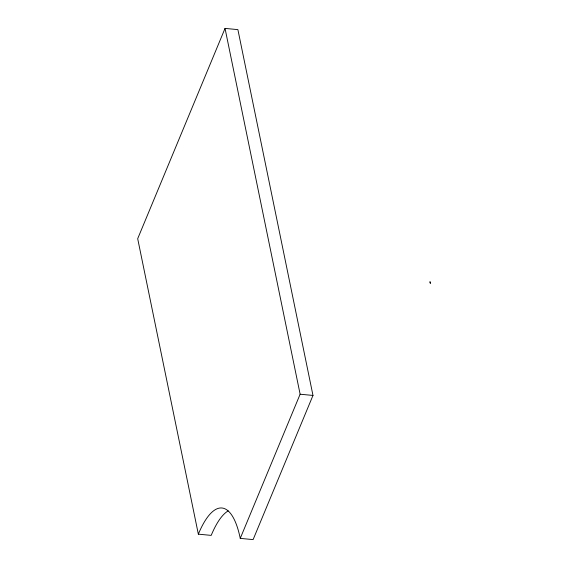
<?xml version="1.0" encoding="UTF-8"?>
<svg xmlns="http://www.w3.org/2000/svg" width="568" height="568" viewBox="0 0 568 568"><rect width="100%" height="100%" fill="white"/><g stroke="black" fill="none" stroke-linecap="round" stroke-linejoin="round"><path stroke-width="0.85" d="M225.034 28.4L137.69 238.695L198.339 534.161A96.943 29.785 -84.6 0 1 240.25 538.379L253.108 539.6L312.982 395.435L237.893 29.621L225.034 28.4L300.124 394.22L240.25 538.379M300.124 394.22L312.982 395.435M198.339 534.161L211.197 535.383A96.943 29.785 -84.6 0 1 228.215 510.866M430.31 283.24L430.019 281.834L430.31 283.24"/></g></svg>
